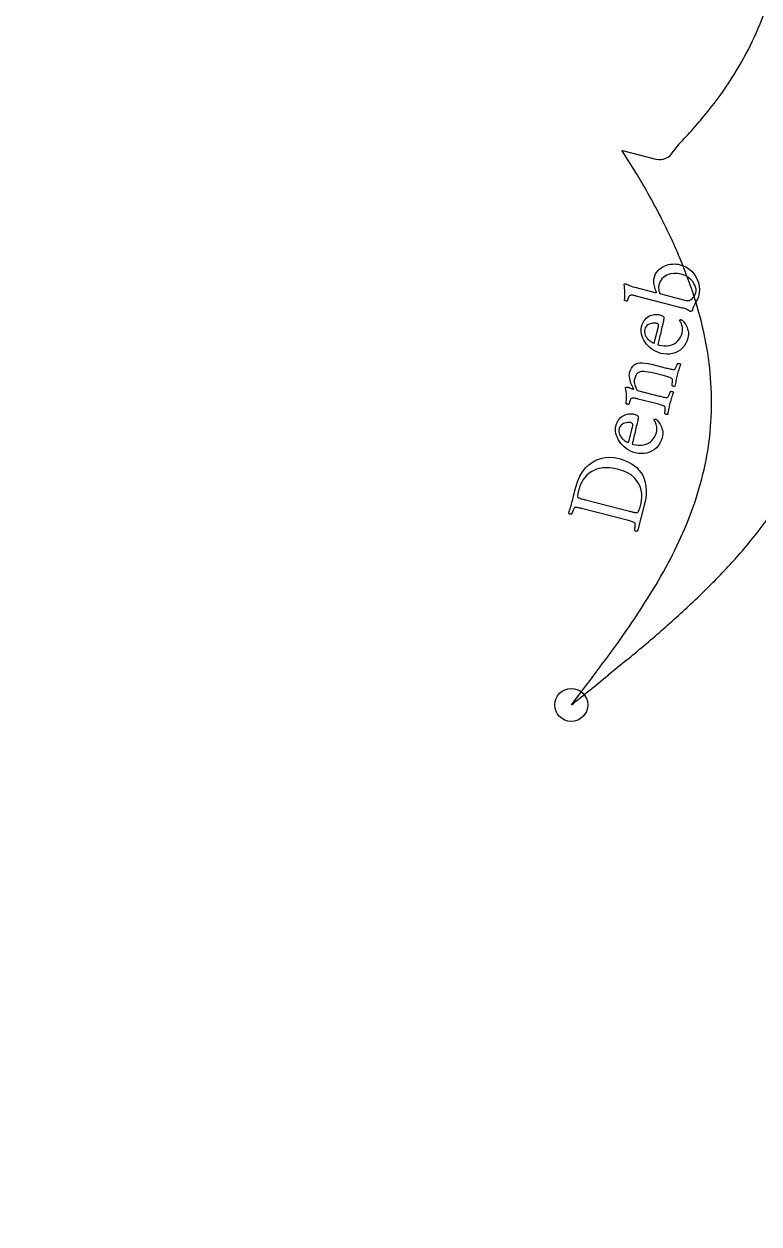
# Model space of a CAD drawing. Header units: millimetres. Extents: x -45 to 45, y -45 to 45.
# Drawn here: x -16.41 to -4.38, y 1.75 to 21.4 of the extents above; entities that cross this region are included whole.
import ezdxf

# ---------------------------------------------------------------- set-up
doc = ezdxf.new("R2010")
doc.units = ezdxf.units.MM
for name, color, linetype in [('CUT_INNER', 6, 'Continuous'), ('CUT_OUTER', 1, 'Continuous'), ('ENGRAVE', 7, 'Continuous'), ('TEXT', 5, 'Continuous')]:
    doc.layers.add(name, color=color, linetype=linetype)

msp = doc.modelspace()

# ---------------------------------------------------------------- linework, layer by layer
at = {"layer": 'CUT_INNER'}
for points in [[(-6.3832, 18.953), (-6.6156, 19.3261), (-6.6183, 19.331), (-6.6129, 19.3298), (-6.0645, 19.1884)], [(-6.5508, 10.9805), (-6.8469, 10.7375)]]:
    msp.add_lwpolyline(points, dxfattribs=at)
for centre, radius, start, end in [((-0.0003, 12.859), 32.1407, 129.15716, 252.98559), ((-0.0002, 12.8592), 26.2907, 110.40133, 187.12707), ((-9.0622, 23.3136), 5.0763, 333.59472, 347.30018), ((-9.5543, 23.5519), 5.623, 327.20396, 333.65049), ((-10.1537, 23.9394), 6.3368, 321.19179, 327.19411), ((-11.0835, 24.6934), 7.5339, 315.66623, 321.15529), ((-6.0021, 19.4308), 0.2502, 255.55994, 332.58999), ((-5.1821, 18.9524), 0.6995, 137.11502, 148.72078), ((-16.643, 12.7589), 11.9846, 27.03192, 31.12049), ((-14.2712, 13.9677), 9.3225, 22.13388, 27.03931), ((-12.5173, 14.6808), 7.4292, 16.3885, 22.13596), ((-11.2807, 15.0453), 6.14, 9.85429, 16.38105), ((-10.4937, 15.1839), 5.3409, 2.71921, 9.83434), ((-10.0883, 15.2043), 4.935, 348.03921, 2.70586), ((-10.4945, 15.2915), 5.3504, 341.36709, 348.02679), ((-11.3001, 15.5653), 6.2013, 335.55666, 341.34846), ((-9.9719, 17.4441), 7.077, 321.13839, 326.54325), ((-12.6442, 16.1773), 7.6782, 330.79669, 335.54927), ((-11.5984, 18.7538), 9.1652, 316.80779, 321.14301), ((-14.8189, 17.3928), 10.1695, 327.14056, 330.79693), ((-13.9487, 20.9578), 12.3872, 313.48998, 316.81593), ((-18.6403, 19.8601), 14.7182, 324.57306, 327.14421), ((-17.6089, 24.8125), 17.7028, 311.09774, 313.49823), ((-24.3915, 32.5832), 28.0173, 309.55159, 311.10433), ((-27.184, 25.9357), 25.2019, 323.05531, 324.57698), ((-78.2818, 64.3932), 89.1547, 322.607884, 323.039987), ((-69.9319, 88.3731), 100.035, 308.65396, 309.096572), ((-0.0002, 12.8589), 26.2907, 190.51136, 250.29605)]:
    msp.add_arc(centre, radius, start, end, dxfattribs=at)
at = {"layer": 'CUT_OUTER'}
msp.add_circle((0, 0), 45, dxfattribs=at)
at = {"layer": 'ENGRAVE'}
for centre, radius in [((0, 0), 44.1916), ((0, 12.859), 29.684), ((-7.4497, 10.2513), 0.27)]:
    msp.add_circle(centre, radius, dxfattribs=at)
at = {"layer": 'TEXT'}
for points in [[(-5.3692, 16.9347), (-5.3726, 16.9241), (-5.3778, 16.9112), (-5.3848, 16.8962), (-5.3937, 16.879), (-5.4032, 16.8614), (-5.412, 16.8451), (-5.42, 16.8301), (-5.4274, 16.8164), (-5.429, 16.8138), (-5.4307, 16.8108), (-5.4326, 16.8073), (-5.4345, 16.8034), (-5.4407, 16.7929), (-5.4467, 16.7821), (-5.4524, 16.7709), (-5.4579, 16.7595), (-5.4624, 16.7477), (-5.4652, 16.7355), (-5.4665, 16.7228), (-5.4661, 16.7098), (-5.4679, 16.7065), (-5.4716, 16.7035), (-5.4772, 16.701), (-5.4846, 16.6988), (-5.4924, 16.6972), (-5.4989, 16.6962), (-5.5042, 16.6961), (-5.5083, 16.6966), (-5.5206, 16.7057), (-5.5343, 16.7142), (-5.5497, 16.722), (-5.5666, 16.7292), (-5.5837, 16.7356), (-5.5996, 16.7412), (-5.6144, 16.7458), (-5.628, 16.7496), (-6.3883, 16.9457), (-6.3977, 16.948), (-6.4083, 16.9506), (-6.4203, 16.9534), (-6.4337, 16.9565), (-6.447, 16.959), (-6.459, 16.9605), (-6.4697, 16.9607), (-6.4791, 16.9598), (-6.489, 16.9571), (-6.4981, 16.9508), (-6.5061, 16.9411), (-6.5132, 16.9279), (-6.5196, 16.9127), (-6.5254, 16.8968), (-6.5307, 16.8803), (-6.5354, 16.8633), (-6.537, 16.8628), (-6.5413, 16.8632), (-6.5482, 16.8643), (-6.5578, 16.8663), (-6.5674, 16.8687), (-6.5744, 16.8712), (-6.5786, 16.8739), (-6.5801, 16.8767), (-6.5761, 16.9097), (-6.5735, 16.9428), (-6.5724, 16.9759), (-6.5729, 17.009), (-6.5745, 17.0418), (-6.5772, 17.0738), (-6.5809, 17.105), (-6.5856, 17.1354), (-6.5841, 17.1387), (-6.5815, 17.1415), (-6.5777, 17.144), (-6.5727, 17.146), (-6.5673, 17.1474), (-6.5622, 17.1481), (-6.5574, 17.1481), (-6.5529, 17.1474), (-6.5507, 17.1461), (-6.544, 17.1425), (-6.5328, 17.1364), (-6.5172, 17.128), (-6.4971, 17.1183), (-6.4726, 17.1088), (-6.4437, 17.0995), (-6.4103, 17.0902), (-6.077, 17.0043), (-6.0734, 17.0035), (-6.0695, 17.0028), (-6.0653, 17.0023), (-6.0609, 17.002), (-6.0572, 17.0023), (-6.0554, 17.0038), (-6.0553, 17.0064), (-6.0569, 17.0102), (-6.0607, 17.0201), (-6.0651, 17.0332), (-6.0703, 17.0494), (-6.0761, 17.0688), (-6.0819, 17.0903), (-6.0873, 17.1125), (-6.0921, 17.1354), (-6.0963, 17.1592), (-6.0992, 17.1823), (-6.1002, 17.2033), (-6.0992, 17.2221), (-6.0961, 17.2388), (-6.0846, 17.2753), (-6.0696, 17.3085), (-6.0512, 17.3384), (-6.0293, 17.365), (-6.0049, 17.3885), (-5.9787, 17.4089), (-5.9507, 17.4263), (-5.9209, 17.4408), (-5.8899, 17.4523), (-5.8583, 17.4612), (-5.8259, 17.4673), (-5.7929, 17.4707), (-5.7601, 17.4716), (-5.7285, 17.4701), (-5.6981, 17.4662), (-5.6688, 17.46), (-5.6153, 17.4426), (-5.5658, 17.4189), (-5.5203, 17.3889), (-5.4789, 17.3527), (-5.4425, 17.3115), (-5.4121, 17.2665), (-5.3876, 17.2177), (-5.369, 17.1652), (-5.3573, 17.1099), (-5.3535, 17.0531), (-5.3574, 16.9947), (-5.3692, 16.9347)], [(-6.0165, 17.1312), (-6.0198, 17.114), (-6.0213, 17.0954), (-6.021, 17.0755), (-6.0188, 17.0541), (-6.0155, 17.0338), (-6.0119, 17.0171), (-6.0079, 17.004), (-6.0036, 16.9946), (-6.0001, 16.9897), (-5.9961, 16.9857), (-5.9917, 16.9829), (-5.9867, 16.981), (-5.5753, 16.8749), (-5.5572, 16.8719), (-5.5394, 16.8722), (-5.522, 16.8757), (-5.5048, 16.8827), (-5.4884, 16.8922), (-5.4732, 16.9037), (-5.4593, 16.9171), (-5.4466, 16.9325), (-5.4354, 16.949), (-5.4261, 16.9661), (-5.4187, 16.9836), (-5.413, 17.0016), (-5.408, 17.032), (-5.4086, 17.0627), (-5.4148, 17.0935), (-5.4267, 17.1245), (-5.4431, 17.1547), (-5.463, 17.1831), (-5.4863, 17.2098), (-5.5131, 17.2347), (-5.5423, 17.2568), (-5.5728, 17.2751), (-5.6046, 17.2896), (-5.6378, 17.3002), (-5.7087, 17.3139), (-5.7737, 17.317), (-5.833, 17.3094), (-5.8864, 17.2912), (-5.9324, 17.2635), (-5.9694, 17.2276), (-5.9974, 17.1835), (-6.0165, 17.1312)], [(-6.0328, 16.1487), (-5.9808, 16.137), (-5.9318, 16.1314), (-5.8858, 16.1319), (-5.8429, 16.1386), (-5.8034, 16.1505), (-5.7678, 16.1669), (-5.736, 16.1877), (-5.708, 16.213), (-5.684, 16.2418), (-5.6641, 16.273), (-5.6483, 16.3066), (-5.6366, 16.3427), (-5.6317, 16.3659), (-5.6292, 16.3885), (-5.629, 16.4105), (-5.6312, 16.432), (-5.635, 16.4526), (-5.6399, 16.4718), (-5.6458, 16.4896), (-5.6528, 16.5061), (-5.6599, 16.5208), (-5.6664, 16.5332), (-5.6722, 16.5434), (-5.6772, 16.5513), (-5.6766, 16.5523), (-5.675, 16.5537), (-5.6725, 16.5555), (-5.6692, 16.5575), (-5.6652, 16.5593), (-5.6608, 16.5603), (-5.6561, 16.5603), (-5.6511, 16.5594), (-5.6441, 16.5569), (-5.637, 16.553), (-5.6298, 16.5476), (-5.6225, 16.5409), (-5.6121, 16.5287), (-5.601, 16.514), (-5.5893, 16.4969), (-5.5769, 16.4773), (-5.565, 16.4555), (-5.5546, 16.4317), (-5.5458, 16.4061), (-5.5385, 16.3785), (-5.5339, 16.3494), (-5.533, 16.3192), (-5.5358, 16.2879), (-5.5425, 16.2555), (-5.5578, 16.2082), (-5.5782, 16.1652), (-5.6038, 16.1266), (-5.6345, 16.0923), (-5.6693, 16.0627), (-5.7072, 16.0383), (-5.7482, 16.0191), (-5.7921, 16.0051), (-5.8382, 15.9968), (-5.8852, 15.9944), (-5.9332, 15.9981), (-5.9821, 16.0078), (-6.0235, 16.0205), (-6.0624, 16.0366), (-6.099, 16.0562), (-6.1331, 16.0792), (-6.1646, 16.1048), (-6.1931, 16.1321), (-6.2186, 16.1613), (-6.241, 16.1922), (-6.2604, 16.2242), (-6.2765, 16.2566), (-6.2893, 16.2895), (-6.299, 16.3228), (-6.3051, 16.3556), (-6.3074, 16.387), (-6.3059, 16.4169), (-6.3007, 16.4454), (-6.2896, 16.4815), (-6.2762, 16.5134), (-6.2604, 16.5411), (-6.2422, 16.5646), (-6.2224, 16.5845), (-6.2017, 16.6014), (-6.1802, 16.6152), (-6.1578, 16.6261), (-6.1353, 16.6345), (-6.1134, 16.6406), (-6.092, 16.6446), (-6.0711, 16.6464), (-6.0515, 16.6466), (-6.0338, 16.6458), (-6.018, 16.6439), (-6.004, 16.6411), (-5.9869, 16.6361), (-5.972, 16.6305), (-5.9594, 16.6244), (-5.949, 16.6176), (-5.9411, 16.61), (-5.9361, 16.6009), (-5.9341, 16.5906), (-5.9349, 16.5788), (-5.9366, 16.5689), (-5.9394, 16.5552), (-5.9432, 16.5378), (-5.9482, 16.5165), (-5.9538, 16.4926), (-5.9598, 16.467), (-5.9661, 16.4398), (-5.9726, 16.4109), (-5.9794, 16.3812), (-5.986, 16.3518), (-5.9926, 16.3226), (-5.9992, 16.2936), (-6.0055, 16.2659), (-6.0113, 16.2403), (-6.0167, 16.2169), (-6.0216, 16.1958), (-6.0259, 16.1778), (-6.0291, 16.1639), (-6.0315, 16.1542), (-6.0328, 16.1487)], [(-6.0931, 16.1735), (-6.0219, 16.4495), (-6.0205, 16.4572), (-6.0204, 16.4646), (-6.0214, 16.4717), (-6.0237, 16.4786), (-6.0276, 16.485), (-6.0335, 16.4907), (-6.0415, 16.4955), (-6.0516, 16.4997), (-6.0631, 16.5026), (-6.0773, 16.504), (-6.0942, 16.5041), (-6.1137, 16.5028), (-6.1344, 16.4996), (-6.1548, 16.4942), (-6.1749, 16.4864), (-6.1946, 16.4764), (-6.2125, 16.4634), (-6.2272, 16.4466), (-6.2388, 16.4262), (-6.2471, 16.402), (-6.2518, 16.3758), (-6.2521, 16.351), (-6.248, 16.3276), (-6.2395, 16.3056), (-6.228, 16.2851), (-6.215, 16.2662), (-6.2004, 16.2488), (-6.1842, 16.233), (-6.1676, 16.2189), (-6.1517, 16.2066), (-6.1364, 16.1961), (-6.1219, 16.1874), (-6.1095, 16.1806), (-6.1005, 16.1761), (-6.0951, 16.1737), (-6.0931, 16.1735)], [(-6.4954, 15.6903), (-6.4819, 15.7329), (-6.465, 15.7686), (-6.4449, 15.7974), (-6.4214, 15.8193), (-6.3941, 15.8353), (-6.3627, 15.8461), (-6.3269, 15.8517), (-6.287, 15.8523), (-6.2425, 15.8485), (-6.1931, 15.8412), (-6.1388, 15.8305), (-6.0796, 15.8164), (-5.8922, 15.768), (-5.8734, 15.7633), (-5.8552, 15.7587), (-5.8377, 15.7545), (-5.8208, 15.7506), (-5.8048, 15.7473), (-5.7902, 15.7452), (-5.7769, 15.7443), (-5.7649, 15.7445), (-5.76, 15.7463), (-5.7546, 15.7504), (-5.7489, 15.7568), (-5.7428, 15.7656), (-5.7368, 15.7758), (-5.7312, 15.7865), (-5.7261, 15.7976), (-5.7214, 15.8092), (-5.7174, 15.8202), (-5.7141, 15.8295), (-5.7116, 15.8372), (-5.7099, 15.8432), (-5.7051, 15.8445), (-5.6992, 15.8449), (-5.6922, 15.8444), (-5.684, 15.843), (-5.676, 15.8409), (-5.6695, 15.8381), (-5.6646, 15.8347), (-5.6612, 15.8307), (-5.6694, 15.8059), (-5.6771, 15.7827), (-5.6842, 15.7611), (-5.6908, 15.7411), (-5.6972, 15.7212), (-5.7036, 15.6997), (-5.71, 15.6768), (-5.7165, 15.6524), (-5.7224, 15.6286), (-5.7278, 15.6058), (-5.7325, 15.584), (-5.7367, 15.5632), (-5.7407, 15.5421), (-5.745, 15.5195), (-5.7495, 15.4953), (-5.7543, 15.4696), (-5.7592, 15.4677), (-5.7652, 15.4671), (-5.7722, 15.4678), (-5.7802, 15.4698), (-5.7881, 15.4726), (-5.7945, 15.4756), (-5.7994, 15.4787), (-5.803, 15.4821), (-5.8015, 15.4883), (-5.8, 15.4964), (-5.7982, 15.5064), (-5.7964, 15.5184), (-5.7947, 15.5312), (-5.7937, 15.5439), (-5.7934, 15.5563), (-5.7936, 15.5686), (-5.7946, 15.5795), (-5.7965, 15.5879), (-5.7993, 15.5937), (-5.803, 15.5969), (-5.8134, 15.6029), (-5.8254, 15.6085), (-5.8393, 15.6137), (-5.8548, 15.6186), (-5.8715, 15.6233), (-5.8889, 15.6281), (-5.907, 15.6329), (-5.9257, 15.6378), (-6.0959, 15.6817), (-6.1461, 15.6937), (-6.1911, 15.7026), (-6.2308, 15.7082), (-6.2652, 15.7106), (-6.2952, 15.7094), (-6.3217, 15.7043), (-6.3447, 15.6953), (-6.3641, 15.6824), (-6.3807, 15.6652), (-6.395, 15.6436), (-6.4069, 15.6174), (-6.4166, 15.5867), (-6.4195, 15.5703), (-6.42, 15.5526), (-6.4183, 15.5335), (-6.4143, 15.5129), (-6.4088, 15.4923), (-6.4027, 15.4727), (-6.3959, 15.4542), (-6.3885, 15.4369), (-6.3813, 15.422), (-6.3748, 15.4111), (-6.3692, 15.4041), (-6.3645, 15.4011), (-6.0103, 15.3097), (-5.9915, 15.305), (-5.9734, 15.3004), (-5.9558, 15.2962), (-5.9389, 15.2923), (-5.923, 15.289), (-5.9084, 15.2869), (-5.8951, 15.286), (-5.8831, 15.2862), (-5.8781, 15.288), (-5.8728, 15.2921), (-5.8671, 15.2985), (-5.861, 15.3073), (-5.8549, 15.3175), (-5.8494, 15.3282), (-5.8442, 15.3393), (-5.8396, 15.3509), (-5.8355, 15.3619), (-5.8322, 15.3712), (-5.8297, 15.3789), (-5.828, 15.3849), (-5.8233, 15.3862), (-5.8174, 15.3866), (-5.8104, 15.3861), (-5.8021, 15.3847), (-5.7941, 15.3826), (-5.7877, 15.3798), (-5.7828, 15.3764), (-5.7794, 15.3724), (-5.7876, 15.3476), (-5.7953, 15.3244), (-5.8024, 15.3028), (-5.809, 15.2828), (-5.8153, 15.2629), (-5.8217, 15.2414), (-5.8282, 15.2185), (-5.8346, 15.1941), (-5.8406, 15.1703), (-5.846, 15.1475), (-5.8507, 15.1257), (-5.8549, 15.1049), (-5.8589, 15.0838), (-5.8631, 15.0612), (-5.8677, 15.037), (-5.8725, 15.0113), (-5.8774, 15.0094), (-5.8833, 15.0088), (-5.8903, 15.0095), (-5.8984, 15.0115), (-5.9062, 15.0143), (-5.9126, 15.0173), (-5.9176, 15.0204), (-5.9211, 15.0238), (-5.9197, 15.03), (-5.9181, 15.0381), (-5.9164, 15.0481), (-5.9145, 15.0601), (-5.9129, 15.0729), (-5.9119, 15.0856), (-5.9115, 15.098), (-5.9118, 15.1103), (-5.9128, 15.1212), (-5.9147, 15.1296), (-5.9175, 15.1354), (-5.9211, 15.1386), (-5.9315, 15.1446), (-5.9436, 15.1502), (-5.9574, 15.1555), (-5.9729, 15.1603), (-5.9897, 15.165), (-6.0071, 15.1698), (-6.0251, 15.1746), (-6.0439, 15.1795), (-6.3529, 15.2592), (-6.3625, 15.2616), (-6.3738, 15.2644), (-6.3869, 15.2675), (-6.4017, 15.2709), (-6.4166, 15.2738), (-6.4297, 15.2755), (-6.441, 15.276), (-6.4506, 15.2752), (-6.4588, 15.2732), (-6.4664, 15.2686), (-6.4735, 15.2613), (-6.4799, 15.2512), (-6.4858, 15.2398), (-6.491, 15.2282), (-6.4955, 15.2164), (-6.4994, 15.2044), (-6.5026, 15.1935), (-6.5052, 15.1846), (-6.5071, 15.1779), (-6.5083, 15.1734), (-6.5111, 15.1732), (-6.5157, 15.1735), (-6.522, 15.1741), (-6.53, 15.1753), (-6.5382, 15.1769), (-6.5448, 15.1791), (-6.5499, 15.1818), (-6.5535, 15.185), (-6.5499, 15.2191), (-6.5475, 15.2529), (-6.5463, 15.2866), (-6.5464, 15.3202), (-6.5478, 15.3531), (-6.551, 15.3848), (-6.5559, 15.4153), (-6.5624, 15.4447), (-6.5609, 15.4479), (-6.5581, 15.4507), (-6.554, 15.4531), (-6.5486, 15.455), (-6.543, 15.4564), (-6.5379, 15.4571), (-6.5335, 15.4572), (-6.5297, 15.4566), (-6.5261, 15.4555), (-6.5206, 15.4536), (-6.513, 15.4507), (-6.5035, 15.4471), (-6.493, 15.443), (-6.4827, 15.4389), (-6.4724, 15.4349), (-6.4623, 15.4309), (-6.453, 15.4273), (-6.4454, 15.4245), (-6.4395, 15.4224), (-6.4352, 15.4211), (-6.4321, 15.4206), (-6.4298, 15.4207), (-6.4282, 15.4214), (-6.4273, 15.4228), (-6.4273, 15.4239), (-6.4277, 15.4252), (-6.4284, 15.4269), (-6.4295, 15.4289), (-6.4371, 15.4416), (-6.4453, 15.4573), (-6.4541, 15.4761), (-6.4635, 15.4979), (-6.4728, 15.5216), (-6.481, 15.5461), (-6.4881, 15.5714), (-6.4943, 15.5975), (-6.4987, 15.6231), (-6.5003, 15.6471), (-6.4992, 15.6695), (-6.4954, 15.6903)], [(-6.4527, 14.5203), (-6.4006, 14.5086), (-6.3516, 14.5031), (-6.3057, 14.5036), (-6.2628, 14.5102), (-6.2233, 14.5222), (-6.1876, 14.5385), (-6.1558, 14.5594), (-6.1278, 14.5847), (-6.1038, 14.6134), (-6.0839, 14.6446), (-6.0681, 14.6783), (-6.0564, 14.7144), (-6.0516, 14.7375), (-6.049, 14.7601), (-6.0489, 14.7822), (-6.051, 14.8037), (-6.0549, 14.8242), (-6.0597, 14.8434), (-6.0657, 14.8613), (-6.0726, 14.8778), (-6.0798, 14.8925), (-6.0862, 14.9049), (-6.092, 14.9151), (-6.0971, 14.923), (-6.0964, 14.924), (-6.0948, 14.9254), (-6.0924, 14.9271), (-6.089, 14.9292), (-6.085, 14.931), (-6.0807, 14.9319), (-6.076, 14.9319), (-6.0709, 14.931), (-6.0639, 14.9285), (-6.0569, 14.9246), (-6.0497, 14.9193), (-6.0424, 14.9126), (-6.0319, 14.9004), (-6.0208, 14.8857), (-6.0091, 14.8686), (-5.9968, 14.849), (-5.9849, 14.8271), (-5.9745, 14.8034), (-5.9656, 14.7778), (-5.9584, 14.7502), (-5.9537, 14.7211), (-5.9528, 14.6909), (-5.9557, 14.6596), (-5.9623, 14.6272), (-5.9776, 14.5799), (-5.9981, 14.5369), (-6.0237, 14.4982), (-6.0544, 14.4639), (-6.0892, 14.4344), (-6.1271, 14.41), (-6.168, 14.3908), (-6.212, 14.3768), (-6.258, 14.3684), (-6.305, 14.3661), (-6.353, 14.3698), (-6.402, 14.3795), (-6.4433, 14.3922), (-6.4823, 14.4083), (-6.5188, 14.4279), (-6.553, 14.4508), (-6.5845, 14.4764), (-6.6129, 14.5038), (-6.6384, 14.5329), (-6.6609, 14.5638), (-6.6802, 14.5958), (-6.6963, 14.6283), (-6.7092, 14.6612), (-6.7188, 14.6945), (-6.7249, 14.7273), (-6.7273, 14.7587), (-6.7258, 14.7886), (-6.7205, 14.8171), (-6.7095, 14.8532), (-6.6961, 14.8851), (-6.6802, 14.9128), (-6.662, 14.9362), (-6.6422, 14.9561), (-6.6215, 14.973), (-6.6, 14.9869), (-6.5777, 14.9978), (-6.5552, 15.0061), (-6.5332, 15.0123), (-6.5118, 15.0162), (-6.491, 15.018), (-6.4714, 15.0182), (-6.4537, 15.0174), (-6.4378, 15.0156), (-6.4238, 15.0128), (-6.4067, 15.0078), (-6.3919, 15.0022), (-6.3792, 14.996), (-6.3688, 14.9893), (-6.3609, 14.9816), (-6.356, 14.9726), (-6.3539, 14.9622), (-6.3547, 14.9505), (-6.3564, 14.9406), (-6.3592, 14.9269), (-6.3631, 14.9094), (-6.368, 14.8882), (-6.3737, 14.8643), (-6.3796, 14.8387), (-6.3859, 14.8114), (-6.3925, 14.7825), (-6.3992, 14.7529), (-6.4059, 14.7235), (-6.4125, 14.6943), (-6.419, 14.6653), (-6.4253, 14.6375), (-6.4311, 14.612), (-6.4365, 14.5886), (-6.4415, 14.5674), (-6.4457, 14.5494), (-6.449, 14.5356), (-6.4513, 14.5259), (-6.4527, 14.5203)], [(-6.5129, 14.5451), (-6.4418, 14.8211), (-6.4404, 14.8288), (-6.4402, 14.8362), (-6.4412, 14.8434), (-6.4435, 14.8503), (-6.4474, 14.8567), (-6.4534, 14.8623), (-6.4614, 14.8672), (-6.4714, 14.8714), (-6.4829, 14.8742), (-6.4971, 14.8757), (-6.514, 14.8758), (-6.5336, 14.8744), (-6.5543, 14.8713), (-6.5747, 14.8658), (-6.5947, 14.8581), (-6.6144, 14.8481), (-6.6324, 14.835), (-6.6471, 14.8183), (-6.6586, 14.7978), (-6.6669, 14.7737), (-6.6717, 14.7475), (-6.672, 14.7227), (-6.6679, 14.6993), (-6.6594, 14.6773), (-6.6479, 14.6568), (-6.6348, 14.6379), (-6.6202, 14.6205), (-6.604, 14.6047), (-6.5874, 14.5906), (-6.5715, 14.5783), (-6.5563, 14.5678), (-6.5418, 14.559), (-6.5293, 14.5523), (-6.5204, 14.5477), (-6.5149, 14.5453), (-6.5129, 14.5451)], [(-7.3726, 13.8318), (-7.345, 13.9203), (-7.3101, 13.9999), (-7.2678, 14.0707), (-7.2182, 14.1327), (-7.1627, 14.1855), (-7.1027, 14.2288), (-7.0382, 14.2626), (-6.9692, 14.2869), (-6.897, 14.3015), (-6.8229, 14.3061), (-6.7468, 14.3008), (-6.6688, 14.2854), (-6.6158, 14.2697), (-6.5644, 14.2506), (-6.5145, 14.2279), (-6.4663, 14.2017), (-6.4209, 14.1715), (-6.3794, 14.1369), (-6.3418, 14.0979), (-6.3081, 14.0544), (-6.2792, 14.0062), (-6.2563, 13.9529), (-6.2391, 13.8945), (-6.2277, 13.831), (-6.2233, 13.762), (-6.2266, 13.6872), (-6.2379, 13.6066), (-6.257, 13.5201), (-6.3662, 13.0965), (-6.3711, 13.0946), (-6.377, 13.094), (-6.384, 13.0947), (-6.3921, 13.0967), (-6.3999, 13.0995), (-6.4063, 13.1025), (-6.4113, 13.1057), (-6.4148, 13.1091), (-6.4134, 13.1154), (-6.4117, 13.124), (-6.4097, 13.1348), (-6.4076, 13.1479), (-6.4056, 13.1621), (-6.4043, 13.176), (-6.4036, 13.1898), (-6.4035, 13.2033), (-6.4042, 13.2154), (-6.4059, 13.2246), (-6.4085, 13.2309), (-6.4122, 13.2343), (-6.4225, 13.2403), (-6.4346, 13.2459), (-6.4484, 13.2511), (-6.464, 13.256), (-6.4807, 13.2607), (-6.4981, 13.2655), (-6.5162, 13.2703), (-6.5349, 13.2752), (-7.2588, 13.4618), (-7.2776, 13.4666), (-7.296, 13.4712), (-7.3138, 13.4755), (-7.3311, 13.4795), (-7.3474, 13.4829), (-7.3623, 13.485), (-7.3757, 13.486), (-7.3878, 13.4858), (-7.3933, 13.4848), (-7.3988, 13.4806), (-7.4045, 13.4733), (-7.4103, 13.463), (-7.4161, 13.4508), (-7.4215, 13.4383), (-7.4268, 13.4254), (-7.4318, 13.412), (-7.4362, 13.3995), (-7.4398, 13.3891), (-7.4425, 13.3807), (-7.4442, 13.3745), (-7.449, 13.3732), (-7.4549, 13.3728), (-7.4619, 13.3733), (-7.4701, 13.3747), (-7.4781, 13.3768), (-7.4846, 13.3796), (-7.4895, 13.383), (-7.4929, 13.387), (-7.4852, 13.4127), (-7.4776, 13.4382), (-7.4699, 13.4634), (-7.4621, 13.4883), (-7.4545, 13.5131), (-7.4473, 13.5377), (-7.4404, 13.5622), (-7.434, 13.5866), (-7.4272, 13.613), (-7.42, 13.6418), (-7.4122, 13.673), (-7.404, 13.7066), (-7.3956, 13.7406), (-7.3876, 13.7728), (-7.3799, 13.8032), (-7.3726, 13.8318)], [(-7.2168, 13.6102), (-6.4947, 13.424), (-6.4877, 13.4222), (-6.4788, 13.4199), (-6.4682, 13.4172), (-6.4556, 13.414), (-6.4422, 13.4107), (-6.429, 13.4078), (-6.4159, 13.4053), (-6.4029, 13.4031), (-6.3912, 13.4016), (-6.382, 13.4008), (-6.3752, 13.4007), (-6.3709, 13.4014), (-6.3627, 13.4068), (-6.3546, 13.4164), (-6.3465, 13.43), (-6.3386, 13.4477), (-6.331, 13.4679), (-6.3238, 13.489), (-6.3171, 13.511), (-6.3108, 13.534), (-6.2987, 13.5943), (-6.2938, 13.6539), (-6.296, 13.7126), (-6.3054, 13.7705), (-6.3224, 13.8264), (-6.3475, 13.8792), (-6.3806, 13.9289), (-6.4219, 13.9755), (-6.4719, 14.0175), (-6.5311, 14.0536), (-6.5997, 14.0838), (-6.6775, 14.108), (-6.7474, 14.1235), (-6.8132, 14.1326), (-6.8749, 14.1355), (-6.9323, 14.1321), (-6.9858, 14.1232), (-7.0355, 14.1096), (-7.0815, 14.0914), (-7.1237, 14.0685), (-7.1621, 14.0416), (-7.1967, 14.0114), (-7.2276, 13.9779), (-7.2546, 13.9412), (-7.2781, 13.9018), (-7.2983, 13.8606), (-7.3152, 13.8174), (-7.3287, 13.7724), (-7.3303, 13.7661), (-7.3323, 13.7576), (-7.3348, 13.7469), (-7.3377, 13.734), (-7.3406, 13.7201), (-7.3431, 13.7067), (-7.3451, 13.6935), (-7.3468, 13.6808), (-7.3475, 13.6694), (-7.3469, 13.6604), (-7.345, 13.6539), (-7.3418, 13.6499), (-7.333, 13.6451), (-7.3227, 13.6405), (-7.3108, 13.6361), (-7.2973, 13.6319), (-7.283, 13.6278), (-7.2682, 13.6237), (-7.2531, 13.6196), (-7.2377, 13.6156), (-7.2351, 13.6149), (-7.2325, 13.6143), (-7.2299, 13.6136), (-7.2273, 13.6129), (-7.2247, 13.6122), (-7.222, 13.6116), (-7.2194, 13.6109), (-7.2168, 13.6102)]]:
    msp.add_lwpolyline(points, close=True, dxfattribs=at)

doc.saveas('drawing.dxf')
